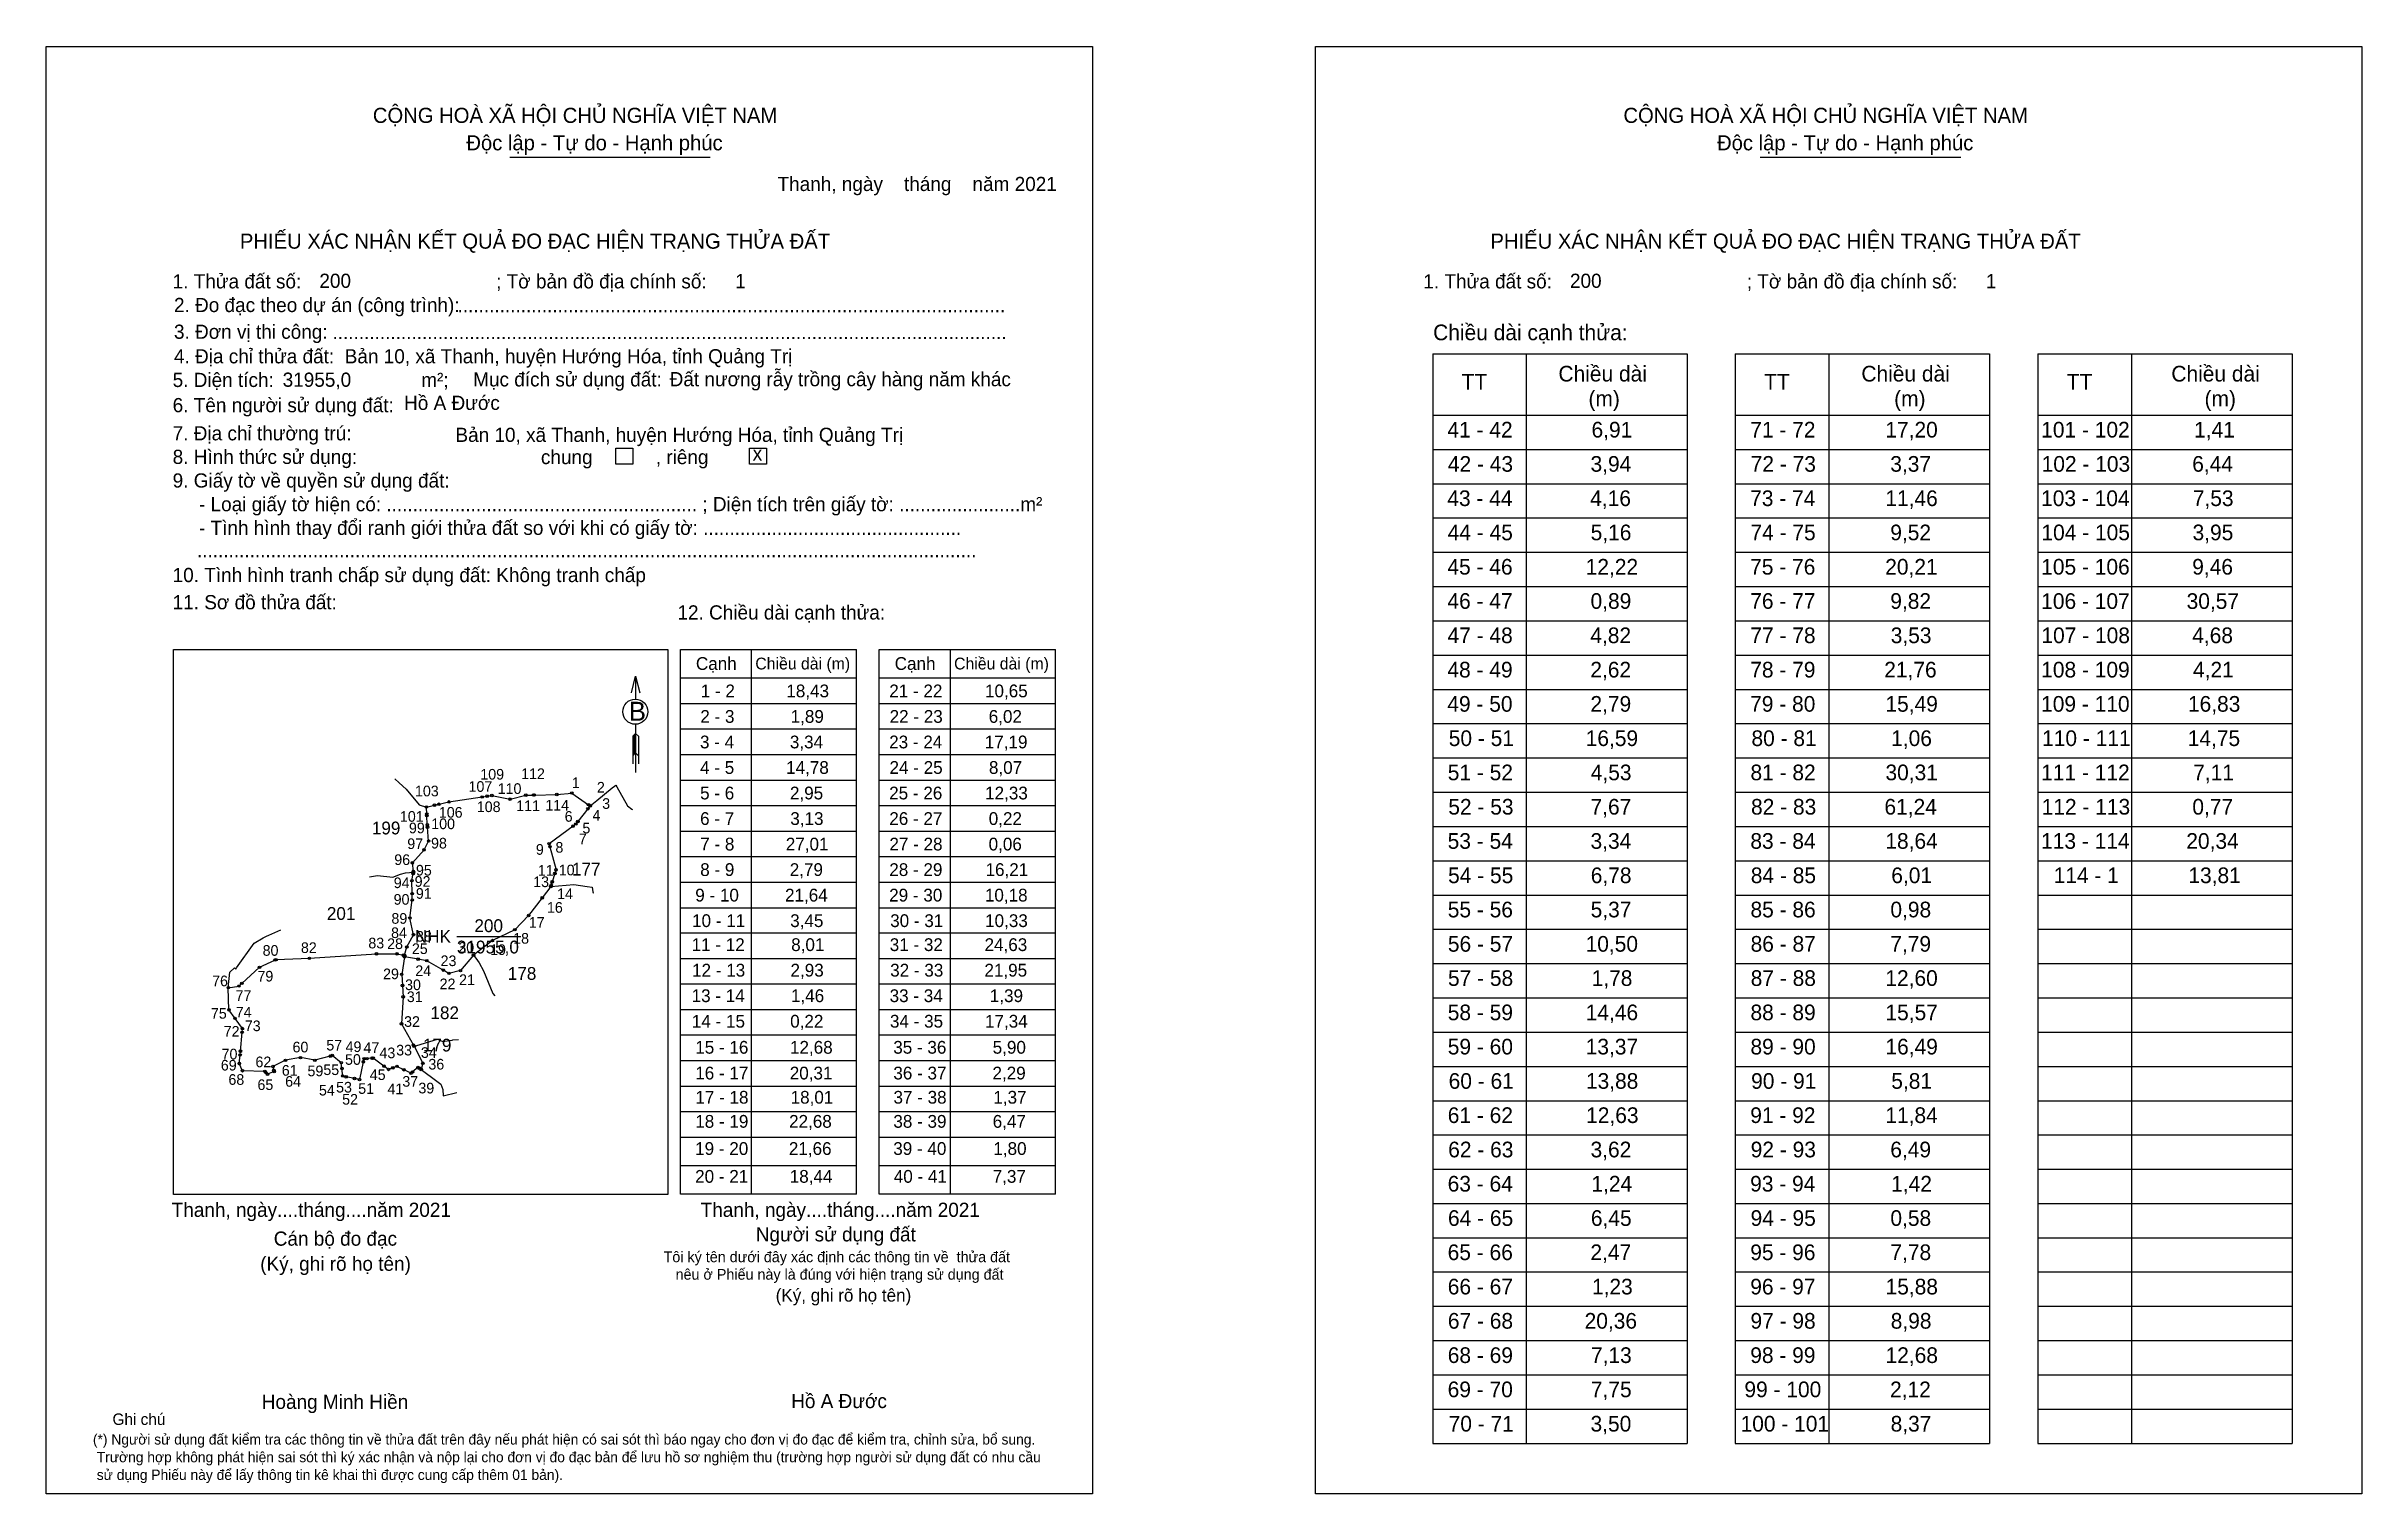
# Model space of a CAD drawing. Extents: x 545502 to 547607, y 1825026 to 1826342.
import ezdxf

# ---------------------------------------------------------------- set-up
doc = ezdxf.new("R2010")
doc.units = 0
for name, color, linetype in [('CanhThua', 7, 'Continuous'), ('kqddKhungInTrang1', 7, 'Continuous'), ('kqddKhungInTrang2', 7, 'Continuous'), ('kqddNoiDung', 7, 'Continuous'), ('kqddTemplate', 7, 'Continuous'), ('MocDinhThua', 7, 'Continuous'), ('NhanDiaChinhThua', 7, 'Continuous'), ('NhanTuCan', 7, 'Continuous'), ('RauThua', 7, 'Continuous'), ('SoHieuDinhThua', 7, 'Continuous')]:
    doc.layers.add(name, color=color, linetype=linetype)

msp = doc.modelspace()

# ---------------------------------------------------------------- linework, layer by layer
at = {"layer": 'CanhThua'}
for p, q in [((545966.5, 1825661.8), (545980.2, 1825663.2)), ((545980.2, 1825663.2), (545995.3, 1825652.6)), ((545848, 1825650.5), (545855.4, 1825652.2)), ((545848.3, 1825644.1), (545848, 1825650.5)), ((545848.4, 1825642.7), (545848.3, 1825644.1)), ((545848.8, 1825634.3), (545848.4, 1825642.7)), ((545855.4, 1825652.2), (545859.2, 1825653)), ((545859.2, 1825653), (545868.5, 1825655.1)), ((545868.5, 1825655.1), (545898.7, 1825659.6)), ((545898.7, 1825659.6), (545903.3, 1825660.3)), ((545903.3, 1825660.3), (545907.5, 1825660.9)), ((545907.5, 1825660.9), (545924, 1825657.6)), ((545924, 1825657.6), (545938.3, 1825661.2)), ((545938.3, 1825661.2), (545945.4, 1825661.4)), ((545945.4, 1825661.4), (545946.1, 1825661.4)), ((545946.1, 1825661.4), (545966.5, 1825661.8)), ((545994.8, 1825648.9), (545985.7, 1825637.3)), ((545996.9, 1825651.5), (545994.8, 1825648.9)), ((545995.3, 1825652.6), (545996.9, 1825651.5)), ((545849, 1825632.2), (545848.8, 1825634.3)), ((545850, 1825619.6), (545849, 1825632.2)), ((545981.3, 1825633.1), (545959.6, 1825617.1)), ((545983.8, 1825635), (545981.3, 1825633.1)), ((545985.7, 1825637.3), (545983.8, 1825635)), ((545835.2, 1825599.7), (545845.8, 1825611.6)), ((545836.1, 1825592), (545835.2, 1825599.7)), ((545845.8, 1825611.6), (545850, 1825619.6)), ((545959.6, 1825617.1), (545960.3, 1825614.4)), ((545960.3, 1825614.4), (545965.8, 1825593.4)), ((545834.8, 1825583.6), (545835.9, 1825590)), ((545835, 1825571.8), (545834.8, 1825583.6)), ((545835.9, 1825590), (545836.2, 1825591.4)), ((545836.2, 1825591.4), (545836.1, 1825592)), ((545961, 1825578.1), (545953.3, 1825568)), ((545961.1, 1825578.3), (545961, 1825578.1)), ((545961.6, 1825579.7), (545961.1, 1825578.3)), ((545962.4, 1825582.5), (545961.6, 1825579.7)), ((545964.8, 1825590.1), (545962.4, 1825582.5)), ((545965.8, 1825593.4), (545964.8, 1825590.1)), ((545833, 1825549.6), (545835.1, 1825566)), ((545835.1, 1825566), (545835, 1825571.8)), ((545953.3, 1825568), (545940.9, 1825551.9)), ((545836.2, 1825534.4), (545833, 1825549.6)), ((545928.4, 1825539), (545908, 1825529.1)), ((545940.9, 1825551.9), (545928.4, 1825539)), ((545741.6, 1825513), (545802.7, 1825517.1)), ((545802.7, 1825517.1), (545821.3, 1825517)), ((545821.3, 1825517), (545827.2, 1825515.9)), ((545827.2, 1825515.9), (545828.2, 1825515.7)), ((545828.2, 1825515.7), (545830.2, 1825523.3)), ((545830.2, 1825523.3), (545836.2, 1825534.4)), ((545890.8, 1825515.8), (545878.9, 1825501.8)), ((545908, 1825529.1), (545890.8, 1825515.8)), ((545680.2, 1825490.2), (545696.3, 1825504.8)), ((545696.3, 1825504.8), (545710.3, 1825511.4)), ((545710.3, 1825511.4), (545711.3, 1825511.8)), ((545711.3, 1825511.8), (545741.6, 1825513)), ((545828, 1825514.4), (545825.5, 1825498.4)), ((545825.5, 1825498.4), (545826.2, 1825488.3)), ((545828.3, 1825514.4), (545828, 1825514.4)), ((545828, 1825514.4), (545828, 1825514.4)), ((545840.4, 1825512.2), (545828.3, 1825514.4)), ((545848.3, 1825510.8), (545840.4, 1825512.2)), ((545863.3, 1825502.3), (545848.3, 1825510.8)), ((545868.5, 1825499.3), (545863.3, 1825502.3)), ((545878.9, 1825501.8), (545868.5, 1825499.3)), ((545667.9, 1825486.3), (545677.6, 1825487.8)), ((545668.5, 1825466.1), (545667.9, 1825486.3)), ((545677.6, 1825487.8), (545680.2, 1825490.2)), ((545826.8, 1825478), (545825.4, 1825453.4)), ((545826.2, 1825488.3), (545826.8, 1825478)), ((545674, 1825458.4), (545668.5, 1825466.1)), ((545680.7, 1825449.1), (545674, 1825458.4)), ((545825.4, 1825453.4), (545836.1, 1825434.2)), ((545678.9, 1825428.6), (545680.4, 1825445.7)), ((545680.4, 1825445.7), (545680.7, 1825449.1)), ((545836.1, 1825434.2), (545836.8, 1825433)), ((545836.8, 1825433), (545844.7, 1825417.6)), ((545677.9, 1825417.4), (545678.6, 1825425.1)), ((545680.7, 1825410.8), (545677.9, 1825417.4)), ((545678.6, 1825425.1), (545678.9, 1825428.6)), ((545701, 1825410.2), (545680.7, 1825410.8)), ((545701.9, 1825409.3), (545701, 1825410.2)), ((545709.6, 1825410), (545703.6, 1825407.6)), ((545719.8, 1825420.3), (545708.5, 1825414.7)), ((545708.5, 1825414.7), (545709.3, 1825411.2)), ((545709.3, 1825411.2), (545709.6, 1825410)), ((545733.5, 1825422.7), (545719.8, 1825420.3)), ((545746.6, 1825420.3), (545733.5, 1825422.7)), ((545760.6, 1825424.1), (545746.6, 1825420.3)), ((545762.3, 1825424.6), (545760.6, 1825424.1)), ((545770.6, 1825418.1), (545762.3, 1825424.6)), ((545771.2, 1825412.8), (545770.6, 1825418.1)), ((545771.9, 1825406), (545771.2, 1825412.8)), ((545790.6, 1825418.9), (545787.1, 1825402.7)), ((545791.2, 1825421.7), (545790.6, 1825418.9)), ((545793.8, 1825421.8), (545791.2, 1825421.7)), ((545798.6, 1825422.2), (545793.8, 1825421.8)), ((545799.5, 1825422.2), (545798.6, 1825422.2)), ((545809.4, 1825415), (545799.5, 1825422.2)), ((545813.6, 1825412), (545809.4, 1825415)), ((545817.5, 1825413.4), (545813.6, 1825412)), ((545821.2, 1825414.8), (545817.5, 1825413.4)), ((545827.4, 1825411.7), (545821.2, 1825414.8)), ((545834, 1825408.5), (545827.4, 1825411.7)), ((545835.4, 1825409.7), (545834, 1825408.5)), ((545840.3, 1825413.9), (545835.4, 1825409.7)), ((545841.4, 1825413.1), (545840.3, 1825413.9)), ((545843.3, 1825411.9), (545841.4, 1825413.1)), ((545844.7, 1825417.6), (545843.3, 1825411.9)), ((545703.6, 1825407.6), (545701.9, 1825409.3)), ((545775.1, 1825405.3), (545771.9, 1825406)), ((545782.6, 1825403.7), (545775.1, 1825405.3)), ((545787.1, 1825402.7), (545782.6, 1825403.7))]:
    msp.add_line(p, q, dxfattribs=at)
at = {"layer": 'kqddKhungInTrang1'}
msp.add_lwpolyline([(545502.4, 1826341.8), (546453.5, 1826341.8), (546453.5, 1825026.4), (545502.4, 1825026.4)], close=True, dxfattribs=at)
at = {"layer": 'kqddKhungInTrang2'}
msp.add_lwpolyline([(546656.3, 1826341.8), (547607.4, 1826341.8), (547607.4, 1825026.4), (546656.3, 1825026.4)], close=True, dxfattribs=at)
at = {"layer": 'kqddTemplate'}
for p, q in [((545923.7, 1826241.1), (546105.8, 1826241.1)), ((547060.6, 1826241.1), (547242.8, 1826241.1)), ((546762.8, 1826062.3), (546994, 1826062.3)), ((546762.8, 1826062.3), (546762.8, 1825072.1)), ((546847.9, 1826062.3), (546847.9, 1825072.1)), ((546994, 1826062.3), (546994, 1825072.1)), ((547037.8, 1826062.3), (547037.8, 1825072.1)), ((547037.8, 1826062.3), (547269.1, 1826062.3)), ((547122.9, 1826062.3), (547122.9, 1825072.1)), ((547269.1, 1826062.3), (547269.1, 1825072.1)), ((547312.9, 1826062.3), (547312.9, 1825072.1)), ((547312.9, 1826062.3), (547544.1, 1826062.3)), ((547398, 1826062.3), (547398, 1825072.1)), ((547544.1, 1826062.3), (547544.1, 1825072.1)), ((546762.8, 1826006.6), (546994, 1826006.6)), ((547037.8, 1826006.6), (547269.1, 1826006.6)), ((547312.9, 1826006.6), (547544.1, 1826006.6)), ((546762.8, 1825975.5), (546994, 1825975.5)), ((547037.8, 1825975.5), (547269.1, 1825975.5)), ((547312.9, 1825975.5), (547544.1, 1825975.5)), ((546762.8, 1825944.3), (546994, 1825944.3)), ((547037.8, 1825944.3), (547269.1, 1825944.3)), ((547312.9, 1825944.3), (547544.1, 1825944.3)), ((546762.8, 1825913.2), (546994, 1825913.2)), ((547037.8, 1825913.2), (547269.1, 1825913.2)), ((547312.9, 1825913.2), (547544.1, 1825913.2)), ((546762.8, 1825882), (546994, 1825882)), ((547037.8, 1825882), (547269.1, 1825882)), ((547312.9, 1825882), (547544.1, 1825882)), ((546762.8, 1825850.9), (546994, 1825850.9)), ((547037.8, 1825850.9), (547269.1, 1825850.9)), ((547312.9, 1825850.9), (547544.1, 1825850.9)), ((546762.8, 1825819.7), (546994, 1825819.7)), ((547037.8, 1825819.7), (547269.1, 1825819.7)), ((547312.9, 1825819.7), (547544.1, 1825819.7)), ((546078.9, 1825793.7), (546239.1, 1825793.7)), ((546078.9, 1825298.7), (546078.9, 1825793.7)), ((546143.3, 1825793.7), (546143.3, 1825298.7)), ((546239.1, 1825298.7), (546239.1, 1825793.7)), ((546259.6, 1825793.7), (546419.9, 1825793.7)), ((546259.6, 1825298.7), (546259.6, 1825793.7)), ((546324.1, 1825793.7), (546324.1, 1825298.7)), ((546419.9, 1825298.7), (546419.9, 1825793.7)), ((546762.8, 1825788.6), (546994, 1825788.6)), ((547037.8, 1825788.6), (547269.1, 1825788.6)), ((547312.9, 1825788.6), (547544.1, 1825788.6)), ((546038.1, 1825769.3), (546038.1, 1825748.6)), ((546078.9, 1825767.8), (546239.1, 1825767.8)), ((546259.6, 1825767.8), (546419.9, 1825767.8)), ((546762.8, 1825757.4), (546994, 1825757.4)), ((547037.8, 1825757.4), (547269.1, 1825757.4)), ((547312.9, 1825757.4), (547544.1, 1825757.4)), ((546038.2, 1825725.7), (546038.2, 1825682)), ((546078.9, 1825744.6), (546239.1, 1825744.6)), ((546259.6, 1825744.6), (546419.9, 1825744.6)), ((546762.8, 1825726.3), (546994, 1825726.3)), ((547037.8, 1825726.3), (547269.1, 1825726.3)), ((547312.9, 1825726.3), (547544.1, 1825726.3)), ((546038.2, 1825717.3), (546035.5, 1825714.8)), ((546038.2, 1825716.2), (546035.5, 1825713.6)), ((546038.2, 1825715), (546035.5, 1825712.4)), ((546035.5, 1825714.8), (546035.5, 1825689.7)), ((546038.2, 1825713.8), (546035.5, 1825711.2)), ((546038.2, 1825712.6), (546035.5, 1825710.1)), ((546038.2, 1825711.4), (546035.5, 1825708.9)), ((546038.2, 1825710.2), (546035.5, 1825707.7)), ((546038.2, 1825709.1), (546035.5, 1825706.5)), ((546038.2, 1825707.9), (546035.5, 1825705.3)), ((546038.2, 1825706.7), (546035.5, 1825704.1)), ((546038.2, 1825705.5), (546035.5, 1825702.9)), ((546038.2, 1825704.3), (546035.5, 1825701.7)), ((546038.2, 1825717.3), (546040.9, 1825714.8)), ((546040.9, 1825714.8), (546040.9, 1825689.7)), ((546078.9, 1825721.4), (546239.1, 1825721.4)), ((546259.6, 1825721.4), (546419.9, 1825721.4)), ((546038.2, 1825703.1), (546035.5, 1825700.6)), ((546038.2, 1825701.9), (546035.5, 1825699.4)), ((546038.2, 1825700.8), (546035.5, 1825698.2)), ((546038.2, 1825699.6), (546035.5, 1825697)), ((546038.2, 1825699.6), (546040.9, 1825697)), ((546078.9, 1825698.2), (546239.1, 1825698.2)), ((546259.6, 1825698.2), (546419.9, 1825698.2)), ((546762.8, 1825695.1), (546994, 1825695.1)), ((547037.8, 1825695.1), (547269.1, 1825695.1)), ((547312.9, 1825695.1), (547544.1, 1825695.1)), ((546078.9, 1825675), (546239.1, 1825675)), ((546259.6, 1825675), (546419.9, 1825675)), ((546762.8, 1825664), (546994, 1825664)), ((547037.8, 1825664), (547269.1, 1825664)), ((547312.9, 1825664), (547544.1, 1825664)), ((546078.9, 1825651.8), (546239.1, 1825651.8)), ((546259.6, 1825651.8), (546419.9, 1825651.8)), ((546078.9, 1825628.6), (546239.1, 1825628.6)), ((546259.6, 1825628.6), (546419.9, 1825628.6)), ((546762.8, 1825632.8), (546994, 1825632.8)), ((547037.8, 1825632.8), (547269.1, 1825632.8)), ((547312.9, 1825632.8), (547544.1, 1825632.8)), ((546078.9, 1825605.4), (546239.1, 1825605.4)), ((546259.6, 1825605.4), (546419.9, 1825605.4)), ((546762.8, 1825601.7), (546994, 1825601.7)), ((547037.8, 1825601.7), (547269.1, 1825601.7)), ((547312.9, 1825601.7), (547544.1, 1825601.7)), ((546078.9, 1825582.2), (546239.1, 1825582.2)), ((546259.6, 1825582.2), (546419.9, 1825582.2)), ((546078.9, 1825559), (546239.1, 1825559)), ((546259.6, 1825559), (546419.9, 1825559)), ((546762.8, 1825570.5), (546994, 1825570.5)), ((547037.8, 1825570.5), (547269.1, 1825570.5)), ((547312.9, 1825570.5), (547544.1, 1825570.5)), ((546239.1, 1825535.8), (546078.9, 1825535.8)), ((546419.9, 1825535.8), (546259.6, 1825535.8)), ((546762.8, 1825539.4), (546994, 1825539.4)), ((547037.8, 1825539.4), (547269.1, 1825539.4)), ((547312.9, 1825539.4), (547544.1, 1825539.4)), ((546239.1, 1825512.6), (546078.9, 1825512.6)), ((546419.9, 1825512.6), (546259.6, 1825512.6)), ((546762.8, 1825508.2), (546994, 1825508.2)), ((547037.8, 1825508.2), (547269.1, 1825508.2)), ((547312.9, 1825508.2), (547544.1, 1825508.2)), ((546239.1, 1825489.4), (546078.9, 1825489.4)), ((546419.9, 1825489.4), (546259.6, 1825489.4)), ((546762.8, 1825477.1), (546994, 1825477.1)), ((547037.8, 1825477.1), (547269.1, 1825477.1)), ((547312.9, 1825477.1), (547544.1, 1825477.1)), ((546239.1, 1825466.2), (546078.9, 1825466.2)), ((546419.9, 1825466.2), (546259.6, 1825466.2)), ((546239.1, 1825443), (546078.9, 1825443)), ((546419.9, 1825443), (546259.6, 1825443)), ((546762.8, 1825445.9), (546994, 1825445.9)), ((547037.8, 1825445.9), (547269.1, 1825445.9)), ((547312.9, 1825445.9), (547544.1, 1825445.9)), ((546239.1, 1825419.8), (546078.9, 1825419.8)), ((546419.9, 1825419.8), (546259.6, 1825419.8)), ((546762.8, 1825414.8), (546994, 1825414.8)), ((547037.8, 1825414.8), (547269.1, 1825414.8)), ((547312.9, 1825414.8), (547544.1, 1825414.8)), ((546239.1, 1825396.6), (546078.9, 1825396.6)), ((546419.9, 1825396.6), (546259.6, 1825396.6)), ((546239.1, 1825373.4), (546078.9, 1825373.4)), ((546419.9, 1825373.4), (546259.6, 1825373.4)), ((546762.8, 1825383.6), (546994, 1825383.6)), ((547037.8, 1825383.6), (547269.1, 1825383.6)), ((547312.9, 1825383.6), (547544.1, 1825383.6)), ((546239.1, 1825350.2), (546078.9, 1825350.2)), ((546419.9, 1825350.2), (546259.6, 1825350.2)), ((546762.8, 1825352.5), (546994, 1825352.5)), ((547037.8, 1825352.5), (547269.1, 1825352.5)), ((547312.9, 1825352.5), (547544.1, 1825352.5)), ((546239.1, 1825324.4), (546078.9, 1825324.4)), ((546419.9, 1825324.4), (546259.6, 1825324.4)), ((546762.8, 1825321.3), (546994, 1825321.3)), ((547037.8, 1825321.3), (547269.1, 1825321.3)), ((547312.9, 1825321.3), (547544.1, 1825321.3)), ((546239.1, 1825298.7), (546078.9, 1825298.7)), ((546419.9, 1825298.7), (546259.6, 1825298.7)), ((546762.8, 1825290.2), (546994, 1825290.2)), ((547037.8, 1825290.2), (547269.1, 1825290.2)), ((547312.9, 1825290.2), (547544.1, 1825290.2)), ((546762.8, 1825259), (546994, 1825259)), ((547037.8, 1825259), (547269.1, 1825259)), ((547312.9, 1825259), (547544.1, 1825259)), ((546762.8, 1825227.9), (546994, 1825227.9)), ((547037.8, 1825227.9), (547269.1, 1825227.9)), ((547312.9, 1825227.9), (547544.1, 1825227.9)), ((546762.8, 1825196.7), (546994, 1825196.7)), ((547037.8, 1825196.7), (547269.1, 1825196.7)), ((547312.9, 1825196.7), (547544.1, 1825196.7)), ((546762.8, 1825165.6), (546994, 1825165.6)), ((547037.8, 1825165.6), (547269.1, 1825165.6)), ((547312.9, 1825165.6), (547544.1, 1825165.6)), ((546762.8, 1825134.4), (546994, 1825134.4)), ((547037.8, 1825134.4), (547269.1, 1825134.4)), ((547312.9, 1825134.4), (547544.1, 1825134.4)), ((546762.8, 1825103.3), (546994, 1825103.3)), ((547037.8, 1825103.3), (547269.1, 1825103.3)), ((547312.9, 1825103.3), (547544.1, 1825103.3)), ((546762.8, 1825072.1), (546994, 1825072.1)), ((547037.8, 1825072.1), (547269.1, 1825072.1)), ((547312.9, 1825072.1), (547544.1, 1825072.1))]:
    msp.add_line(p, q, dxfattribs=at)
for points in [[(546020.1, 1825976.5), (546035.5, 1825976.5), (546035.5, 1825962.1), (546020.1, 1825962.1)], [(546141.8, 1825976.5), (546157.2, 1825976.5), (546157.2, 1825962.1), (546141.8, 1825962.1)], [(545618.1, 1825793.7), (546067.5, 1825793.7), (546067.5, 1825298.2), (545618.1, 1825298.2)]]:
    msp.add_lwpolyline(points, close=True, dxfattribs=at)
msp.add_lwpolyline([(546034.4, 1825754.3), (546038.1, 1825769.3), (546041.9, 1825754.3)], dxfattribs=at)
msp.add_circle((546037.9, 1825737.1), 11.4, dxfattribs=at)
at = {"layer": 'MocDinhThua'}
for centre in [(545907.5, 1825660.9), (545938.3, 1825661.2), (545945.4, 1825661.4), (545946.1, 1825661.4), (545966.5, 1825661.8), (545980.2, 1825663.2), (545848, 1825650.5), (545848.3, 1825644.1), (545848.4, 1825642.7), (545855.4, 1825652.2), (545859.2, 1825653), (545868.5, 1825655.1), (545898.7, 1825659.6), (545903.3, 1825660.3), (545924, 1825657.6), (545994.8, 1825648.9), (545995.3, 1825652.6), (545996.9, 1825651.5), (545848.8, 1825634.3), (545849, 1825632.2), (545850, 1825619.6), (545981.3, 1825633.1), (545983.8, 1825635), (545985.7, 1825637.3), (545835.2, 1825599.7), (545845.8, 1825611.6), (545959.6, 1825617.1), (545960.3, 1825614.4), (545834.8, 1825583.6), (545835.9, 1825590), (545836.1, 1825592), (545836.2, 1825591.4), (545961, 1825578.1), (545961.1, 1825578.3), (545961.6, 1825579.7), (545962.4, 1825582.5), (545964.8, 1825590.1), (545965.8, 1825593.4), (545835, 1825571.8), (545835.1, 1825566), (545953.3, 1825568), (545833, 1825549.6), (545928.4, 1825539), (545940.9, 1825551.9), (545802.7, 1825517.1), (545821.3, 1825517), (545827.2, 1825515.9), (545828, 1825514.4), (545828, 1825514.4), (545828.2, 1825515.7), (545828.3, 1825514.4), (545830.2, 1825523.3), (545836.2, 1825534.4), (545890.8, 1825515.8), (545908, 1825529.1), (545696.3, 1825504.8), (545710.3, 1825511.4), (545711.3, 1825511.8), (545741.6, 1825513), (545825.5, 1825498.4), (545840.4, 1825512.2), (545848.3, 1825510.8), (545863.3, 1825502.3), (545868.5, 1825499.3), (545878.9, 1825501.8), (545667.9, 1825486.3), (545677.6, 1825487.8), (545680.2, 1825490.2), (545826.2, 1825488.3), (545826.8, 1825478), (545668.5, 1825466.1), (545674, 1825458.4), (545825.4, 1825453.4), (545680.4, 1825445.7), (545680.7, 1825449.1), (545836.1, 1825434.2), (545836.8, 1825433), (545677.9, 1825417.4), (545678.6, 1825425.1), (545678.9, 1825428.6), (545680.7, 1825410.8), (545701, 1825410.2), (545701.9, 1825409.3), (545708.5, 1825414.7), (545709.3, 1825411.2), (545709.6, 1825410), (545719.8, 1825420.3), (545733.5, 1825422.7), (545746.6, 1825420.3), (545760.6, 1825424.1), (545762.3, 1825424.6), (545770.6, 1825418.1), (545771.2, 1825412.8), (545790.6, 1825418.9), (545791.2, 1825421.7), (545793.8, 1825421.8), (545798.6, 1825422.2), (545799.5, 1825422.2), (545809.4, 1825415), (545813.6, 1825412), (545817.5, 1825413.4), (545821.2, 1825414.8), (545827.4, 1825411.7), (545834, 1825408.5), (545835.4, 1825409.7), (545840.3, 1825413.9), (545841.4, 1825413.1), (545843.3, 1825411.9), (545844.7, 1825417.6), (545703.6, 1825407.6), (545771.9, 1825406), (545775.1, 1825405.3), (545782.6, 1825403.7), (545787.1, 1825402.7)]:
    msp.add_circle(centre, 1.16, dxfattribs=at)
at = {"layer": 'NhanDiaChinhThua'}
msp.add_line((545875.7, 1825532.9), (545933.8, 1825532.9), dxfattribs=at)
at = {"layer": 'RauThua'}
for p, q in [((545819.2, 1825676.2), (545819.3, 1825676)), ((545819.3, 1825676), (545823.2, 1825672.5)), ((545823.2, 1825672.5), (545829.6, 1825666.6)), ((545829.6, 1825666.6), (545841.4, 1825652.5)), ((546003, 1825656.5), (546017, 1825667.8)), ((546017, 1825667.8), (546019.1, 1825669.5)), ((546019.1, 1825669.5), (546020.2, 1825670.4)), ((546020.2, 1825670.4), (546021.2, 1825668.7)), ((546021.2, 1825668.7), (546030.9, 1825651.7)), ((545841.4, 1825652.5), (545848, 1825650.5)), ((545996.9, 1825651.5), (546003, 1825656.5)), ((546030.9, 1825651.7), (546034.8, 1825648.6)), ((546034.8, 1825648.6), (546035.3, 1825648.2)), ((545796.4, 1825587), (545803.6, 1825588.2)), ((545803.6, 1825588.2), (545817.6, 1825586.8)), ((545817.6, 1825586.8), (545824.4, 1825589.5)), ((545824.4, 1825589.5), (545829.1, 1825590.8)), ((545829.1, 1825590.8), (545836.2, 1825591.4)), ((545961.1, 1825578.3), (545982.1, 1825580.1)), ((545961.1, 1825578.3), (545982.1, 1825580.1)), ((545982.1, 1825580.1), (545994.1, 1825578.4)), ((545982.1, 1825580.1), (545994.1, 1825578.4)), ((545994.1, 1825578.4), (545998.8, 1825577.7)), ((545994.1, 1825578.4), (545998.8, 1825577.7)), ((545998.8, 1825577.7), (545999.4, 1825573.5)), ((545998.8, 1825577.7), (545999.4, 1825573.5)), ((545999.4, 1825573.5), (545999.6, 1825572.5)), ((545999.4, 1825573.5), (545999.6, 1825572.5)), ((545999.6, 1825572.5), (545999.8, 1825572.5)), ((545999.6, 1825572.5), (545999.8, 1825572.5)), ((545704.6, 1825534), (545715.6, 1825539)), ((545675.4, 1825504.2), (545691.3, 1825526.7)), ((545691.3, 1825526.7), (545699.5, 1825531.7)), ((545699.5, 1825531.7), (545702.5, 1825533)), ((545702.5, 1825533), (545704.6, 1825534)), ((545890.8, 1825515.8), (545892.9, 1825513.1)), ((545667.9, 1825486.3), (545669.3, 1825500.4)), ((545669.3, 1825500.4), (545673.6, 1825504.4)), ((545673.6, 1825504.4), (545674.7, 1825503.2)), ((545674.7, 1825503.2), (545675.4, 1825504.2)), ((545892.9, 1825513.1), (545896, 1825508.9)), ((545896, 1825508.9), (545899.9, 1825501.6)), ((545899.9, 1825501.6), (545908.5, 1825480.9)), ((545908.5, 1825480.9), (545910.1, 1825478.8)), ((545836.8, 1825433), (545838.5, 1825433.5)), ((545836.8, 1825433), (545838.5, 1825433.5)), ((545838.5, 1825433.5), (545839.4, 1825433.8)), ((545838.5, 1825433.5), (545839.4, 1825433.8)), ((545839.4, 1825433.8), (545858.1, 1825439.6)), ((545839.4, 1825433.8), (545858.1, 1825439.6)), ((545858.1, 1825439.6), (545862.9, 1825437.5)), ((545858.1, 1825439.6), (545862.9, 1825437.5)), ((545862.9, 1825437.5), (545864.8, 1825437.7)), ((545862.9, 1825437.5), (545864.8, 1825437.7)), ((545864.8, 1825437.7), (545871.4, 1825438.7)), ((545864.8, 1825437.7), (545871.4, 1825438.7)), ((545871.4, 1825438.7), (545872.1, 1825438.8)), ((545871.4, 1825438.7), (545872.1, 1825438.8)), ((545872.1, 1825438.8), (545877.1, 1825439.2)), ((545872.1, 1825438.8), (545877.1, 1825439.2)), ((545843.3, 1825411.9), (545857.6, 1825401.2)), ((545857.6, 1825401.2), (545861.2, 1825398.5)), ((545861.2, 1825398.5), (545863, 1825393.8)), ((545863, 1825393.8), (545863.1, 1825387.9)), ((545863.1, 1825387.9), (545875.7, 1825390.9))]:
    msp.add_line(p, q, dxfattribs=at)

# ---------------------------------------------------------------- texts
at = {"layer": 'kqddNoiDung'}
for s, height, p in [('Thanh, ngày    tháng    năm 2021  ', 12.887, (546167.2, 1826210.3)), ('200', 12.89, (545750.7, 1826122.3)), ('1', 12.9, (546128.6, 1826121.9)), ('200', 12.89, (546887.6, 1826122.3)), ('1', 12.9, (547265.6, 1826121.9)), ('........................................................................................................', 12.8872, (545876.3, 1826100.1)), ('................................................................................................................................', 12.8872, (545762.6, 1826075.7)), ('31955,0', 12.89, (545717.3, 1826032.4)), ('Đất nương rẫy trồng cây hàng năm khác', 12.887, (546069.1, 1826032.9)), ('Hồ A Đước', 12.89, (545827.7, 1826011.4)), ('41 - 42', 14.24, (546776.2, 1825986.3)), ('6,91', 14.24, (546907.2, 1825986.3)), ('71 - 72', 14.24, (547051.5, 1825986.3)), ('17,20', 14.24, (547174.3, 1825986.3)), ('101 - 102', 14.24, (547316, 1825986.3)), ('1,41', 14.24, (547455, 1825986.3)), ('Bản 10, xã Thanh, huyện Hướng Hóa, tỉnh Quảng Trị', 12.887, (545874.4, 1825982.3)), ('x', 12.9, (546144.6, 1825965.4)), ('42 - 43', 14.24, (546776.6, 1825955.2)), ('3,94', 14.24, (546906.3, 1825955.2)), ('72 - 73', 14.24, (547051.9, 1825955.2)), ('3,37', 14.24, (547178.8, 1825955.2)), ('102 - 103', 14.24, (547316.4, 1825955.2)), ('6,44', 14.24, (547453.3, 1825955.2)), ('43 - 44', 14.24, (546776.1, 1825924)), ('4,16', 14.24, (546906, 1825924)), ('73 - 74', 14.24, (547051.4, 1825924)), ('11,46', 14.24, (547174.3, 1825924)), ('103 - 104', 14.24, (547315.9, 1825924)), ('7,53', 14.24, (547453.8, 1825924)), ('44 - 45', 14.24, (546776.4, 1825892.9)), ('5,16', 14.24, (546906.4, 1825892.9)), ('74 - 75', 14.24, (547051.7, 1825892.9)), ('9,52', 14.24, (547178.8, 1825892.9)), ('104 - 105', 14.24, (547316.2, 1825892.9)), ('3,95', 14.24, (547453.6, 1825892.9)), ('45 - 46', 14.24, (546776.2, 1825861.7)), ('12,22', 14.24, (546901.9, 1825861.7)), ('75 - 76', 14.24, (547051.4, 1825861.7)), ('20,21', 14.24, (547174.2, 1825861.7)), ('105 - 106', 14.24, (547316, 1825861.7)), ('9,46', 14.24, (547453.3, 1825861.7)), ('46 - 47', 14.24, (546776.2, 1825830.6)), ('0,89', 14.24, (546906.3, 1825830.6)), ('76 - 77', 14.24, (547051.5, 1825830.6)), ('9,82', 14.24, (547178.8, 1825830.6)), ('106 - 107', 14.24, (547316, 1825830.5)), ('30,57', 14.24, (547448.2, 1825830.5)), ('47 - 48', 14.24, (546776.3, 1825799.4)), ('4,82', 14.24, (546906.1, 1825799.4)), ('77 - 78', 14.24, (547051.6, 1825799.4)), ('3,53', 14.24, (547179.2, 1825799.4)), ('107 - 108', 14.24, (547316.2, 1825799.4)), ('4,68', 14.24, (547453.3, 1825799.4)), ('48 - 49', 14.24, (546776.2, 1825768.2)), ('2,62', 14.24, (546906.1, 1825768.2)), ('78 - 79', 14.24, (547051.5, 1825768.2)), ('21,76', 14.24, (547173.3, 1825768.2)), ('108 - 109', 14.24, (547316, 1825768.2)), ('4,21', 14.24, (547454, 1825768.2)), ('1 - 2', 11.6, (546097.4, 1825750.2)), ('18,43', 11.6, (546175.2, 1825750.2)), ('21 - 22', 11.6, (546268.8, 1825750.2)), ('10,65', 11.6, (546355.8, 1825750.2)), ('49 - 50', 14.24, (546776.1, 1825737.1)), ('2,79', 14.24, (546906.2, 1825737.1)), ('79 - 80', 14.24, (547051.4, 1825737.1)), ('15,49', 14.24, (547174.4, 1825737.1)), ('109 - 110', 14.24, (547315.9, 1825737.1)), ('16,83', 14.24, (547449.4, 1825737.1)), ('2 - 3', 11.6, (546097, 1825727)), ('1,89', 11.6, (546179.1, 1825727)), ('22 - 23', 11.6, (546269.1, 1825727)), ('6,02', 11.6, (546359.2, 1825727)), ('3 - 4', 11.6, (546096.7, 1825703.8)), ('3,34', 11.6, (546178.4, 1825703.8)), ('23 - 24', 11.6, (546268.7, 1825703.8)), ('17,19', 11.6, (546355.6, 1825703.8)), ('50 - 51', 14.24, (546777.4, 1825705.9)), ('16,59', 14.24, (546901.9, 1825705.9)), ('80 - 81', 14.24, (547052.6, 1825705.9)), ('1,06', 14.24, (547179.6, 1825705.9)), ('110 - 111', 14.24, (547316.8, 1825705.9)), ('14,75', 14.24, (547449.2, 1825705.9)), ('4 - 5', 11.6, (546096.8, 1825680.6)), ('14,78', 11.6, (546175, 1825680.6)), ('24 - 25', 11.6, (546269, 1825680.6)), ('8,07', 11.6, (546359.4, 1825680.6)), ('51 - 52', 14.24, (546776.5, 1825674.8)), ('4,53', 14.24, (546906.5, 1825674.8)), ('81 - 82', 14.24, (547051.7, 1825674.8)), ('30,31', 14.24, (547174.4, 1825674.8)), ('111 - 112', 14.24, (547316, 1825674.8)), ('7,11', 14.24, (547454.2, 1825674.8)), ('5 - 6', 11.6, (546096.8, 1825657.4)), ('2,95', 11.6, (546178.5, 1825657.4)), ('25 - 26', 11.6, (546268.7, 1825657.4)), ('12,33', 11.6, (546355.9, 1825657.4)), ('6 - 7', 11.6, (546096.8, 1825634.2)), ('3,13', 11.6, (546178.8, 1825634.2)), ('26 - 27', 11.6, (546268.8, 1825634.2)), ('0,22', 11.6, (546359.2, 1825634.2)), ('52 - 53', 14.24, (546777, 1825643.6)), ('7,67', 14.24, (546906.3, 1825643.6)), ('82 - 83', 14.24, (547052.2, 1825643.6)), ('61,24', 14.24, (547173.5, 1825643.6)), ('112 - 113', 14.24, (547316.4, 1825643.6)), ('0,77', 14.24, (547453.4, 1825643.6)), ('7 - 8', 11.6, (546096.9, 1825611)), ('27,01', 11.6, (546174.7, 1825611)), ('27 - 28', 11.6, (546268.9, 1825611)), ('0,06', 11.6, (546359.1, 1825611)), ('53 - 54', 14.24, (546776.4, 1825612.5)), ('3,34', 14.24, (546906.3, 1825612.5)), ('83 - 84', 14.24, (547051.6, 1825612.5)), ('18,64', 14.24, (547174.3, 1825612.5)), ('113 - 114', 14.24, (547315.9, 1825612.5)), ('20,34', 14.24, (547447.9, 1825612.5)), ('8 - 9', 11.6, (546096.9, 1825587.8)), ('2,79', 11.6, (546178.3, 1825587.8)), ('28 - 29', 11.6, (546268.8, 1825587.8)), ('16,21', 11.6, (546356.3, 1825587.8)), ('54 - 55', 14.24, (546776.8, 1825581.3)), ('6,78', 14.24, (546906.5, 1825581.3)), ('84 - 85', 14.24, (547052, 1825581.3)), ('6,01', 14.24, (547179.7, 1825581.3)), ('114 - 1', 14.24, (547327.3, 1825581.3)), ('13,81', 14.24, (547449.8, 1825581.3)), ('9 - 10', 11.6, (546092.4, 1825564.6)), ('21,64', 11.6, (546174, 1825564.6)), ('29 - 30', 11.6, (546268.7, 1825564.6)), ('10,18', 11.6, (546355.7, 1825564.6)), ('55 - 56', 14.24, (546776.5, 1825550.2)), ('5,37', 14.24, (546906.4, 1825550.2)), ('85 - 86', 14.24, (547051.7, 1825550.2)), ('0,98', 14.24, (547178.9, 1825550.2)), ('10 - 11', 11.6, (546089.5, 1825541.4)), ('3,45', 11.6, (546178.7, 1825541.4)), ('30 - 31', 11.6, (546269.6, 1825541.4)), ('10,33', 11.6, (546355.9, 1825541.4)), ('11 - 12', 11.6, (546089.1, 1825519.6)), ('8,01', 11.6, (546179.6, 1825519.6)), ('31 - 32', 11.6, (546269.2, 1825519.6)), ('24,63', 11.6, (546355.4, 1825519.6)), ('56 - 57', 14.24, (546776.6, 1825519)), ('10,50', 14.24, (546901.8, 1825519)), ('86 - 87', 14.24, (547051.8, 1825519)), ('7,79', 14.24, (547178.8, 1825519)), ('12 - 13', 11.6, (546089.5, 1825496.4)), ('2,93', 11.6, (546179, 1825496.4)), ('32 - 33', 11.6, (546269.6, 1825496.4)), ('21,95', 11.6, (546355.3, 1825496.4)), ('57 - 58', 14.24, (546776.7, 1825487.9)), ('1,78', 14.24, (546907.3, 1825487.9)), ('87 - 88', 14.24, (547051.9, 1825487.9)), ('12,60', 14.24, (547174.3, 1825487.9)), ('13 - 14', 11.6, (546089.1, 1825473.2)), ('1,46', 11.6, (546179.4, 1825473.2)), ('33 - 34', 11.6, (546269.1, 1825473.2)), ('1,39', 11.6, (546360.2, 1825473.2)), ('14 - 15', 11.6, (546089.3, 1825450)), ('0,22', 11.6, (546178.7, 1825450)), ('34 - 35', 11.6, (546269.4, 1825450)), ('17,34', 11.6, (546355.8, 1825450)), ('58 - 59', 14.24, (546776.5, 1825456.7)), ('14,46', 14.24, (546901.9, 1825456.7)), ('88 - 89', 14.24, (547051.7, 1825456.7)), ('15,57', 14.24, (547174.4, 1825456.7)), ('15 - 16', 11.6, (546092.4, 1825426.3)), ('12,68', 11.6, (546178.5, 1825426.3)), ('35 - 36', 11.6, (546272.4, 1825426.3)), ('5,90', 11.6, (546362.8, 1825426.3)), ('59 - 60', 14.24, (546776.5, 1825425.6)), ('13,37', 14.24, (546901.9, 1825425.6)), ('89 - 90', 14.24, (547051.7, 1825425.6)), ('16,49', 14.24, (547174.4, 1825425.6)), ('16 - 17', 11.6, (546092.4, 1825402.9)), ('20,31', 11.6, (546178.3, 1825402.9)), ('36 - 37', 11.6, (546272.5, 1825402.9)), ('2,29', 11.6, (546362.6, 1825402.9)), ('17 - 18', 11.6, (546092.5, 1825380.9)), ('18,01', 11.6, (546179.1, 1825380.9)), ('37 - 38', 11.6, (546272.6, 1825380.9)), ('1,37', 11.6, (546363.4, 1825380.9)), ('60 - 61', 14.24, (546777.3, 1825394.4)), ('13,88', 14.24, (546902.1, 1825394.4)), ('90 - 91', 14.24, (547052.3, 1825394.4)), ('5,81', 14.24, (547179.7, 1825394.4)), ('18 - 19', 11.6, (546092.4, 1825359)), ('22,68', 11.6, (546177.7, 1825359)), ('38 - 39', 11.6, (546272.5, 1825359)), ('6,47', 11.6, (546362.8, 1825359)), ('61 - 62', 14.24, (546776.5, 1825363.3)), ('12,63', 14.24, (546902.3, 1825363.3)), ('91 - 92', 14.24, (547051.5, 1825363.3)), ('11,84', 14.24, (547174.3, 1825363.3)), ('62 - 63', 14.24, (546776.9, 1825332.1)), ('3,62', 14.24, (546906.3, 1825332.1)), ('92 - 93', 14.24, (547051.9, 1825332.1)), ('6,49', 14.24, (547178.8, 1825332.1)), ('19 - 20', 11.6, (546092.3, 1825334.3)), ('21,66', 11.6, (546177.5, 1825334.3)), ('39 - 40', 11.6, (546272.4, 1825334.3)), ('1,80', 11.6, (546363.4, 1825334.3)), ('20 - 21', 11.6, (546092.3, 1825309)), ('18,44', 11.6, (546178.3, 1825309)), ('40 - 41', 11.6, (546272.9, 1825309)), ('7,37', 11.6, (546362.8, 1825309)), ('63 - 64', 14.24, (546776.4, 1825301)), ('1,24', 14.24, (546907.1, 1825301)), ('93 - 94', 14.24, (547051.4, 1825301)), ('1,42', 14.24, (547179.6, 1825301)), ('Thanh, ngày....tháng....năm 2021', 12.887, (545616.4, 1825278)), ('Thanh, ngày....tháng....năm 2021', 12.887, (546097.3, 1825278)), ('64 - 65', 14.24, (546776.7, 1825269.8)), ('6,45', 14.24, (546906.6, 1825269.8)), ('94 - 95', 14.24, (547051.8, 1825269.8)), ('0,58', 14.24, (547178.9, 1825269.8)), ('65 - 66', 14.24, (546776.4, 1825238.7)), ('2,47', 14.24, (546906.2, 1825238.7)), ('95 - 96', 14.24, (547051.5, 1825238.7)), ('7,78', 14.24, (547178.9, 1825238.7)), ('66 - 67', 14.24, (546776.5, 1825207.5)), ('1,23', 14.24, (546907.6, 1825207.5)), ('96 - 97', 14.24, (547051.5, 1825207.5)), ('15,88', 14.24, (547174.5, 1825207.5)), ('67 - 68', 14.24, (546776.6, 1825176.4)), ('20,36', 14.24, (546900.9, 1825176.4)), ('97 - 98', 14.24, (547051.7, 1825176.4)), ('8,98', 14.24, (547179.2, 1825176.4)), ('68 - 69', 14.24, (546776.5, 1825145.2)), ('7,13', 14.24, (546906.7, 1825145.2)), ('98 - 99', 14.24, (547051.5, 1825145.2)), ('12,68', 14.24, (547174.5, 1825145.2)), ('Hồ A Đước', 12.89, (546179.6, 1825104.2)), ('69 - 70', 14.24, (546776.4, 1825114.1)), ('7,75', 14.24, (546906.6, 1825114.1)), ('99 - 100', 14.24, (547046.2, 1825114.1)), ('2,12', 14.24, (547178.6, 1825114.1)), ('70 - 71', 14.24, (546777.3, 1825082.9)), ('3,50', 14.24, (546906.3, 1825082.9)), ('100 - 101', 14.24, (547042.7, 1825082.9)), ('8,37', 14.24, (547179.1, 1825082.9))]:
    msp.add_text(s, height=height, dxfattribs=at).set_placement(p)
at = {"layer": 'kqddTemplate'}
for s, height, p in [('CỘNG HOÀ XÃ HỘI CHỦ NGHĨA VIỆT NAM', 13.746, (545799.3, 1826272.2)), ('CỘNG HOÀ XÃ HỘI CHỦ NGHĨA VIỆT NAM', 13.746, (546936.2, 1826272.2)), ('Độc lập - Tự do - Hạnh phúc', 13.746, (545884.3, 1826247.3)), ('Độc lập - Tự do - Hạnh phúc', 13.746, (547021.3, 1826247.3)), ('PHIẾU XÁC NHẬN KẾT QUẢ ĐO ĐẠC HIỆN TRẠNG THỬA ĐẤT', 13.746, (545678.4, 1826157.9)), ('PHIẾU XÁC NHẬN KẾT QUẢ ĐO ĐẠC HIỆN TRẠNG THỬA ĐẤT', 13.746, (546815.3, 1826157.9)), ('1. Thửa đất số:                                     ; Tờ bản đồ địa chính số:', 12.887, (545617.3, 1826121.8)), ('1. Thửa đất số:                                     ; Tờ bản đồ địa chính số:', 12.887, (546754.3, 1826121.8)), ('2. Đo đạc theo dự án (công trình): ', 12.887, (545618.5, 1826100.3)), ('3. Đơn vị thi công: ', 12.887, (545618.5, 1826076)), ('Chiều dài cạnh thửa:', 14.24, (546763.2, 1826074.7)), ('4. Địa chỉ thửa đất:  Bản 10, xã Thanh, huyện Hướng Hóa, tỉnh Quảng Trị', 12.887, (545618.5, 1826053.7)), ('5. Diện tích:                            m²; ', 12.887, (545617.3, 1826032.2)), ('Mục đích sử dụng đất:', 12.887, (545890.5, 1826032.7)), ('TT', 14.24, (546789.1, 1826029.9)), ('Chiều dài', 14.24, (546877.1, 1826037.2)), ('TT', 14.24, (547064.1, 1826029.9)), ('Chiều dài', 14.24, (547152.5, 1826037.2)), ('TT', 14.24, (547339.2, 1826029.9)), ('Chiều dài', 14.24, (547434.3, 1826037.2)), ('6. Tên người sử dụng đất:', 12.887, (545617.3, 1826009.3)), ('(m)', 14.24, (546904.4, 1826014.6)), ('(m)', 14.24, (547182.3, 1826014.6)), ('(m)', 14.24, (547464.5, 1826014.6)), ('7. Địa chỉ thường trú:', 12.887, (545617.3, 1825983.7)), ('8. Hình thức sử dụng:', 12.887, (545617.3, 1825962.3)), ('chung            , riêng', 12.887, (545952.1, 1825962.1)), ('9. Giấy tờ về quyền sử dụng đất:', 12.887, (545617.3, 1825940.8)), ('     - Loại giấy tờ hiện có: ........................................................... ; Diện tích trên giấy tờ: .......................m²', 12.8872, (545617.3, 1825919.3)), ('     - Tình hình thay đổi ranh giới thửa đất so với khi có giấy tờ: .................................................', 12.8872, (545617.3, 1825897.8)), ('....................................................................................................................................................', 12.8872, (545639.4, 1825877.4)), ('10. Tình hình tranh chấp sử dụng đất: Không tranh chấp', 12.887, (545617.3, 1825854.9)), ('11. Sơ đồ thửa đất:', 12.887, (545617.3, 1825830.2)), ('12. Chiều dài cạnh thửa:', 12.887, (546076.2, 1825820.9)), ('Cạnh', 11.6, (546093, 1825775.1)), ('Chiều dài (m)', 10.739, (546147, 1825775.5)), ('Cạnh', 11.6, (546273.7, 1825775.1)), ('Chiều dài (m)', 10.739, (546327.7, 1825775.5)), ('B', 17.2, (546032.2, 1825728.9)), ('Cán bộ đo đạc', 12.887, (545709.2, 1825251.8)), ('Người sử dụng đất', 12.887, (546147.4, 1825255.7)), ('(Ký, ghi rõ họ tên)', 12.887, (545696.9, 1825229)), ('Tôi ký tên dưới đây xác định các thông tin về  thửa đất ', 9.743, (546063.6, 1825236.8)), ('nêu ở Phiếu này là đúng với hiện trạng sử dụng đất', 9.743, (546074.5, 1825220.9)), ('(Ký, ghi rõ họ tên)', 11.599, (546165.5, 1825201)), ('Hoàng Minh Hiền', 12.887, (545698.3, 1825103.5)), ('Ghi chú', 10.44, (545562.6, 1825088.9)), ('(*) Người sử dụng đất kiểm tra các thông tin về thửa đất trên đây nếu phát hiện có sai sót thì báo ngay cho đơn vị đo đạc để kiểm tra, chỉnh sửa, bổ sung.', 9.3948, (545544.8, 1825071.1)), (' Trường hợp không phát hiện sai sót thì ký xác nhận và nộp lại cho đơn vị đo đạc bản để lưu hồ sơ nghiệm thu (trường hợp người sử dụng đất có nhu cầu', 9.3948, (545544.8, 1825055)), (' sử dụng Phiếu này để lấy thông tin kê khai thì được cung cấp thêm 01 bản).', 9.395, (545544.8, 1825038.9))]:
    msp.add_text(s, height=height, dxfattribs=at).set_placement(p)
at = {"layer": 'NhanDiaChinhThua'}
for s, p in [('NHK', (545837.4, 1825527.1)), ('200', (545891.6, 1825536.8)), ('31955,0', (545875.7, 1825517.4))]:
    msp.add_text(s, height=11.66, dxfattribs=at).set_placement(p)
at = {"layer": 'NhanTuCan'}
for s, p in [('199', (545798.4, 1825625.6)), ('177', (545980.3, 1825588.2)), ('201', (545757.5, 1825547.9)), ('178', (545922, 1825493.4)), ('182', (545851.7, 1825457.7)), ('179', (545844.8, 1825428.3))]:
    msp.add_text(s, height=11.61, dxfattribs=at).set_placement(p)
at = {"layer": 'SoHieuDinhThua'}
for s, p in [('109', (545897, 1825675.4)), ('112', (545934.1, 1825675.9)), ('103', (545837.6, 1825660.2)), ('107', (545886.3, 1825664.3)), ('110', (545912.8, 1825662.4)), ('1', (545980.2, 1825667.7)), ('2', (546003, 1825663.6)), ('101', (545823.9, 1825637.1)), ('106', (545859.3, 1825640.8)), ('108', (545893.8, 1825645.9)), ('111', (545929.6, 1825646.8)), ('114', (545956.1, 1825647.3)), ('6', (545973.7, 1825637.1)), ('4', (545999, 1825638.1)), ('3', (546007.8, 1825648.8)), ('97', (545830.6, 1825612.3)), ('99', (545832.1, 1825626.6)), ('98', (545852.2, 1825612.8)), ('100', (545852.4, 1825630.4)), ('7', (545986.5, 1825616.6)), ('5', (545989.8, 1825626.5)), ('96', (545818.8, 1825597.8)), ('9', (545947.5, 1825607.1)), ('8', (545965.3, 1825609)), ('94', (545818.3, 1825576.8)), ('92', (545837.3, 1825578)), ('95', (545838.5, 1825588.2)), ('13', (545945.1, 1825577.7)), ('11', (545949.3, 1825588.1)), ('10', (545968.3, 1825588.4)), ('90', (545818.2, 1825561.7)), ('91', (545838.4, 1825567.1)), ('16', (545957.6, 1825554.4)), ('14', (545966.8, 1825566.8)), ('84', (545815.9, 1825531.4)), ('89', (545816.2, 1825544.4)), ('88', (545838.5, 1825528.1)), ('18', (545926.9, 1825526.3)), ('17', (545941.1, 1825540.8)), ('80', (545699.1, 1825515.3)), ('82', (545733.9, 1825517.8)), ('83', (545795.2, 1825522)), ('28', (545812.3, 1825521.4)), ('25', (545834.8, 1825516.9)), ('23', (545860.9, 1825505.9)), ('20', (545877, 1825518)), ('19', (545905.9, 1825516)), ('76', (545653.2, 1825487.6)), ('79', (545694.4, 1825491.9)), ('29', (545808.6, 1825494)), ('30', (545828.6, 1825484.1)), ('24', (545837.9, 1825496.9)), ('22', (545860, 1825484.9)), ('21', (545877.7, 1825488.7)), ('77', (545674.5, 1825474.3)), ('31', (545830.2, 1825473.2)), ('75', (545652.1, 1825458.1)), ('72', (545663.7, 1825441.8)), ('74', (545674.7, 1825459.2)), ('73', (545682.9, 1825446.8)), ('32', (545827.7, 1825450.7)), ('70', (545661.8, 1825421.1)), ('60', (545726.3, 1825427.5)), ('57', (545757, 1825429.2)), ('49', (545774.5, 1825427.8)), ('47', (545790.8, 1825427)), ('43', (545805.3, 1825422.2)), ('33', (545820.5, 1825424.7)), ('34', (545843, 1825422.5)), ('69', (545661.1, 1825411)), ('62', (545692.6, 1825414)), ('61', (545716.5, 1825406.3)), ('59', (545739.9, 1825405.8)), ('55', (545754.3, 1825406.9)), ('50', (545774, 1825416.2)), ('45', (545796.5, 1825402.4)), ('36', (545849.8, 1825411.9)), ('68', (545668, 1825398)), ('65', (545694.4, 1825393.3)), ('64', (545719.6, 1825396.3)), ('54', (545750.3, 1825388.3)), ('53', (545765.9, 1825391)), ('52', (545771.4, 1825380)), ('51', (545786, 1825389.8)), ('41', (545812.6, 1825389.5)), ('37', (545826.1, 1825396.3)), ('39', (545840.7, 1825390.2))]:
    msp.add_text(s, height=9.67, dxfattribs=at).set_placement(p)

doc.saveas('drawing.dxf')
